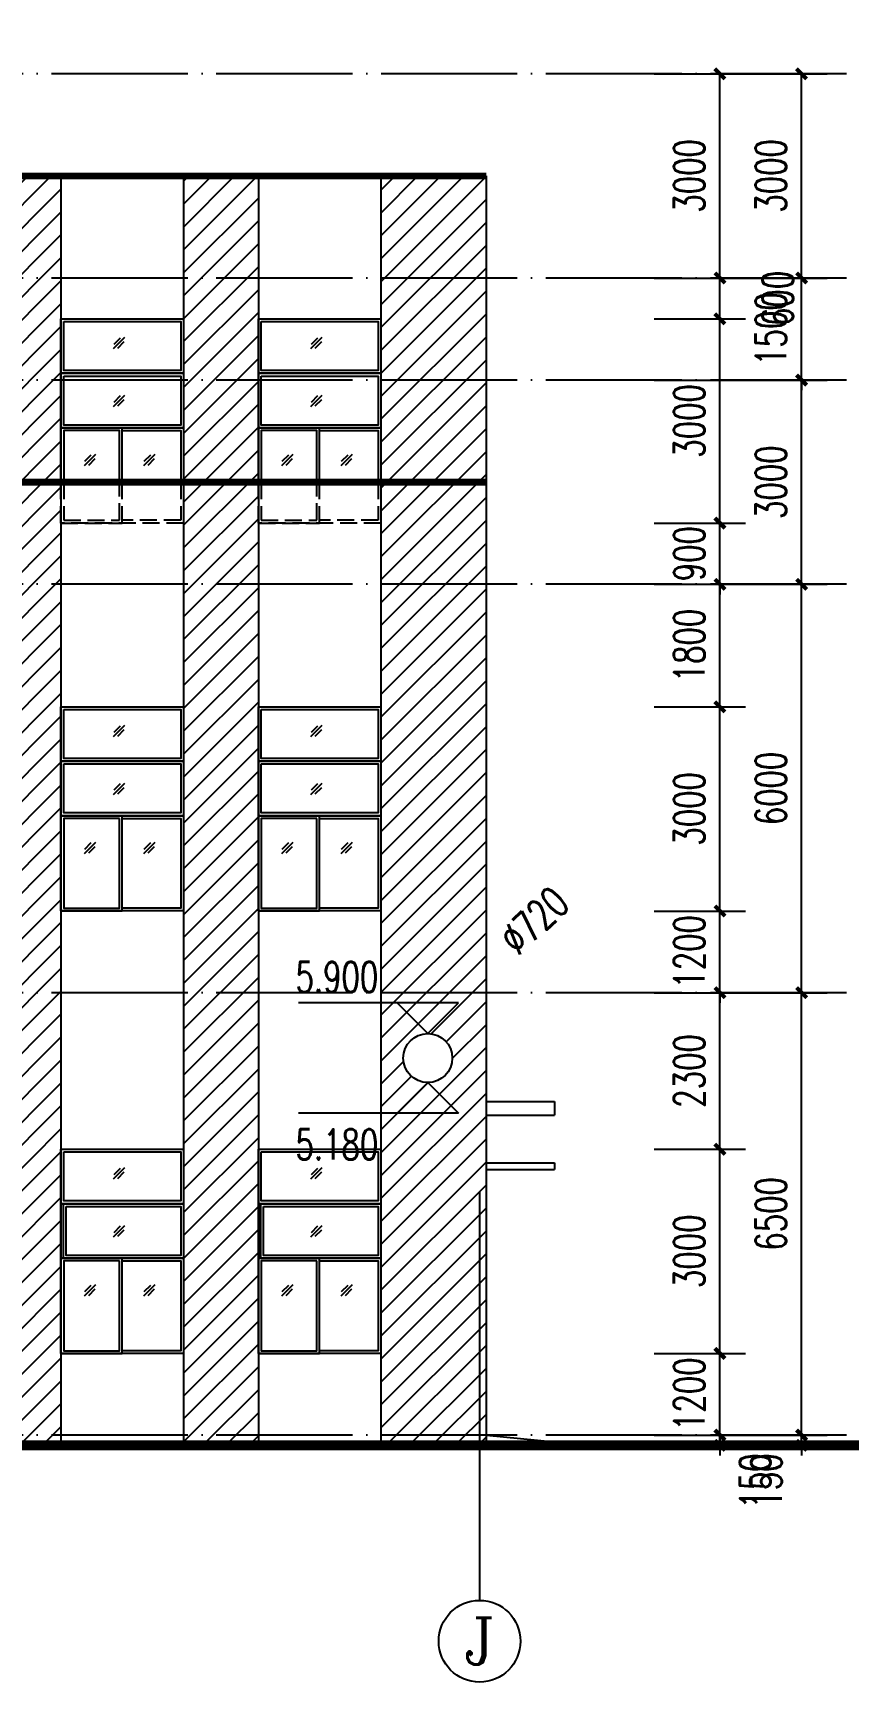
# Model space of a CAD drawing. Extents: x -4747 to 1060961, y -766984 to 396631.
# Drawn here: x 515136 to 527111, y -293900 to -269672 of the extents above; entities that cross this region are included whole.
import ezdxf
from ezdxf.enums import TextEntityAlignment as Align

# ---------------------------------------------------------------- set-up
doc = ezdxf.new("R2010")
doc.units = 0
doc.header["$LTSCALE"] = 1000
doc.header["$MEASUREMENT"] = 0
doc.linetypes.add('DASH', pattern=[0.35, 0.25, -0.1])
doc.linetypes.add('DOTE', pattern=[2.42, 2, -0.2, 0.02, -0.2])
doc.layers.get('0').update_dxf_attribs({"linetype": 'CONTINUOUS'})
doc.layers.get('DEFPOINTS').update_dxf_attribs({"linetype": 'CONTINUOUS'})
for name, color, linetype in [('AXIS', 3, 'CONTINUOUS'), ('AXIS_TEXT', 7, 'CONTINUOUS'), ('DIM_ELEV', 3, 'CONTINUOUS'), ('DIM_SYMB', 3, 'CONTINUOUS'), ('DOTE', 1, 'DOTE'), ('PUB_DIM', 3, 'CONTINUOUS'), ('PUB_TEXT', 7, 'CONTINUOUS'), ('剖面填充', 147, 'CONTINUOUS'), ('屋面', 4, 'CONTINUOUS'), ('投影', 8, 'CONTINUOUS'), ('栏杆', 56, 'CONTINUOUS'), ('窗户', 140, 'CONTINUOUS'), ('立面图', 41, 'CONTINUOUS'), ('立面轮廓线', 3, 'CONTINUOUS')]:
    doc.layers.add(name, color=color, linetype=linetype)
doc.styles.add('_TCH_AXIS', font='COMPLEX', dxfattribs={"bigfont": 'GBCBIG'})
doc.styles.add('_TCH_DIM', font='SIMPLEX', dxfattribs={"bigfont": 'GBCBIG'})
doc.styles.add('DIM_FONT', font='SIMPLEX', dxfattribs={"width": 0.7, "bigfont": 'GBCBIG'})
doc.dimstyles.new('DIMN150', dxfattribs={"dimscale": 1.5, "dimtxt": 300, "dimasz": 100, "dimexe": 250, "dimexo": 300, "dimgap": 150, "dimtad": 1, "dimdec": 0, "dimzin": 0, "dimtxsty": 'DIM_FONT', "dimblk": 'ARCHTICK', "dimcen": 0.09, "dimclrt": 7, "dimazin": 3, "dimtfac": 1, "dimtdec": 0, "dimtix": 1, "dimtmove": 0, "dimatfit": 3, "dimtolj": 1, "dimtzin": 0})

# ---------------------------------------------------------------- blocks, each defined once
blk = doc.blocks.new('_ARCHTICK')
at = {"color": 0, "linetype": 'BYBLOCK', "const_width": 0.4}
blk.add_lwpolyline([(-0.5, -0.5), (0.5, 0.5)], dxfattribs=at)
blk = doc.blocks.new('*D620')
at = {"layer": 'DEFPOINTS', "color": 0}
for p in [(523813, -290272), (523813, -290422), (525229, -290272)]:
    blk.add_point(p, dxfattribs=at)
at = {"layer": 'PUB_DIM', "color": 0}
for p, q in [((525229, -290272), (525229, -290122)), ((524263, -290272), (525604, -290272)), ((524263, -290422), (525604, -290422)), ((525229, -290422), (525229, -290272)), ((525229, -290422), (525229, -290572))]:
    blk.add_line(p, q, dxfattribs=at)
at = {"layer": 'PUB_DIM', "color": 0, "xscale": 150, "yscale": 150, "zscale": 150}
for p, rotation in [((525229, -290272), 270), ((525229, -290422), 90)]:
    blk.add_blockref('_ARCHTICK', p, dxfattribs=dict(at, rotation=rotation))
at = {"layer": 'PUB_DIM', "color": 7, "insert": (525747, -290947), "char_height": 450, "attachment_point": 5, "rotation": 90, "style": 'DIM_FONT'}
blk.add_mtext('\\A1;150', dxfattribs=at)
blk = doc.blocks.new('*D621')
at = {"layer": 'DEFPOINTS', "color": 0}
for p in [(523813, -289072), (525229, -289072), (523813, -290272)]:
    blk.add_point(p, dxfattribs=at)
at = {"layer": 'PUB_DIM', "color": 0}
for p, q in [((525229, -289072), (525229, -288922)), ((524263, -289072), (525604, -289072)), ((525229, -290272), (525229, -289072)), ((524263, -290272), (525604, -290272)), ((525229, -290272), (525229, -290422))]:
    blk.add_line(p, q, dxfattribs=at)
at = {"layer": 'PUB_DIM', "color": 0, "xscale": 150, "yscale": 150, "zscale": 150}
for p, rotation in [((525229, -289072), 270), ((525229, -290272), 90)]:
    blk.add_blockref('_ARCHTICK', p, dxfattribs=dict(at, rotation=rotation))
at = {"layer": 'PUB_DIM', "color": 7, "insert": (524779, -289672), "char_height": 450, "attachment_point": 5, "rotation": 90, "style": 'DIM_FONT'}
blk.add_mtext('\\A1;1200', dxfattribs=at)
blk = doc.blocks.new('*D622')
at = {"layer": 'DEFPOINTS', "color": 0}
for p in [(523813, -286072), (525229, -286072), (523813, -289072)]:
    blk.add_point(p, dxfattribs=at)
at = {"layer": 'PUB_DIM', "color": 0}
for p, q in [((524263, -286072), (525604, -286072)), ((525229, -289072), (525229, -286072)), ((524263, -289072), (525604, -289072))]:
    blk.add_line(p, q, dxfattribs=at)
at = {"layer": 'PUB_DIM', "color": 0, "xscale": 150, "yscale": 150, "zscale": 150}
for p, rotation in [((525229, -286072), 90), ((525229, -289072), 270)]:
    blk.add_blockref('_ARCHTICK', p, dxfattribs=dict(at, rotation=rotation))
at = {"layer": 'PUB_DIM', "color": 7, "insert": (524779, -287572), "char_height": 450, "attachment_point": 5, "rotation": 90, "style": 'DIM_FONT'}
blk.add_mtext('\\A1;3000', dxfattribs=at)
blk = doc.blocks.new('*D623')
at = {"layer": 'DEFPOINTS', "color": 0}
for p in [(523813, -283772), (525229, -283772), (523813, -286072)]:
    blk.add_point(p, dxfattribs=at)
at = {"layer": 'PUB_DIM', "color": 0}
for p, q in [((524263, -283772), (525604, -283772)), ((525229, -286072), (525229, -283772)), ((524263, -286072), (525604, -286072))]:
    blk.add_line(p, q, dxfattribs=at)
at = {"layer": 'PUB_DIM', "color": 0, "xscale": 150, "yscale": 150, "zscale": 150}
for p, rotation in [((525229, -283772), 90), ((525229, -286072), 270)]:
    blk.add_blockref('_ARCHTICK', p, dxfattribs=dict(at, rotation=rotation))
at = {"layer": 'PUB_DIM', "color": 7, "insert": (524779, -284922), "char_height": 450, "attachment_point": 5, "rotation": 90, "style": 'DIM_FONT'}
blk.add_mtext('\\A1;2300', dxfattribs=at)
blk = doc.blocks.new('*D624')
at = {"layer": 'DEFPOINTS', "color": 0}
for p in [(523813, -282572), (525229, -282572), (523813, -283772)]:
    blk.add_point(p, dxfattribs=at)
at = {"layer": 'PUB_DIM', "color": 0}
for p, q in [((525229, -282572), (525229, -282422)), ((524263, -282572), (525604, -282572)), ((525229, -283772), (525229, -282572)), ((524263, -283772), (525604, -283772)), ((525229, -283772), (525229, -283922))]:
    blk.add_line(p, q, dxfattribs=at)
at = {"layer": 'PUB_DIM', "color": 0, "xscale": 150, "yscale": 150, "zscale": 150}
for p, rotation in [((525229, -282572), 270), ((525229, -283772), 90)]:
    blk.add_blockref('_ARCHTICK', p, dxfattribs=dict(at, rotation=rotation))
at = {"layer": 'PUB_DIM', "color": 7, "insert": (524779, -283172), "char_height": 450, "attachment_point": 5, "rotation": 90, "style": 'DIM_FONT'}
blk.add_mtext('\\A1;1200', dxfattribs=at)
blk = doc.blocks.new('*D625')
at = {"layer": 'DEFPOINTS', "color": 0}
for p in [(523813, -279572), (525229, -279572), (523813, -282572)]:
    blk.add_point(p, dxfattribs=at)
at = {"layer": 'PUB_DIM', "color": 0}
for p, q in [((524263, -279572), (525604, -279572)), ((525229, -282572), (525229, -279572)), ((524263, -282572), (525604, -282572))]:
    blk.add_line(p, q, dxfattribs=at)
at = {"layer": 'PUB_DIM', "color": 0, "xscale": 150, "yscale": 150, "zscale": 150}
for p, rotation in [((525229, -279572), 90), ((525229, -282572), 270)]:
    blk.add_blockref('_ARCHTICK', p, dxfattribs=dict(at, rotation=rotation))
at = {"layer": 'PUB_DIM', "color": 7, "insert": (524779, -281072), "char_height": 450, "attachment_point": 5, "rotation": 90, "style": 'DIM_FONT'}
blk.add_mtext('\\A1;3000', dxfattribs=at)
blk = doc.blocks.new('*D626')
at = {"layer": 'DEFPOINTS', "color": 0}
for p in [(523813, -277772), (525229, -277772), (523813, -279572)]:
    blk.add_point(p, dxfattribs=at)
at = {"layer": 'PUB_DIM', "color": 0}
for p, q in [((524263, -277772), (525604, -277772)), ((525229, -279572), (525229, -277772)), ((524263, -279572), (525604, -279572))]:
    blk.add_line(p, q, dxfattribs=at)
at = {"layer": 'PUB_DIM', "color": 0, "xscale": 150, "yscale": 150, "zscale": 150}
for p, rotation in [((525229, -277772), 90), ((525229, -279572), 270)]:
    blk.add_blockref('_ARCHTICK', p, dxfattribs=dict(at, rotation=rotation))
at = {"layer": 'PUB_DIM', "color": 7, "insert": (524779, -278672), "char_height": 450, "attachment_point": 5, "rotation": 90, "style": 'DIM_FONT'}
blk.add_mtext('\\A1;1800', dxfattribs=at)
blk = doc.blocks.new('*D627')
at = {"layer": 'DEFPOINTS', "color": 0}
for p in [(523813, -276872), (525229, -276872), (523813, -277772)]:
    blk.add_point(p, dxfattribs=at)
at = {"layer": 'PUB_DIM', "color": 0}
for p, q in [((524263, -276872), (525604, -276872)), ((525229, -276872), (525229, -276722)), ((525229, -277772), (525229, -276872)), ((524263, -277772), (525604, -277772)), ((525229, -277772), (525229, -277922))]:
    blk.add_line(p, q, dxfattribs=at)
at = {"layer": 'PUB_DIM', "color": 0, "xscale": 150, "yscale": 150, "zscale": 150}
for p, rotation in [((525229, -276872), 270), ((525229, -277772), 90)]:
    blk.add_blockref('_ARCHTICK', p, dxfattribs=dict(at, rotation=rotation))
at = {"layer": 'PUB_DIM', "color": 7, "insert": (524779, -277322), "char_height": 450, "attachment_point": 5, "rotation": 90, "style": 'DIM_FONT'}
blk.add_mtext('\\A1;900', dxfattribs=at)
blk = doc.blocks.new('*D628')
at = {"layer": 'DEFPOINTS', "color": 0}
for p in [(523813, -273872), (525229, -273872), (523813, -276872)]:
    blk.add_point(p, dxfattribs=at)
at = {"layer": 'PUB_DIM', "color": 0}
for p, q in [((524263, -273872), (525604, -273872)), ((525229, -276872), (525229, -273872)), ((524263, -276872), (525604, -276872))]:
    blk.add_line(p, q, dxfattribs=at)
at = {"layer": 'PUB_DIM', "color": 0, "xscale": 150, "yscale": 150, "zscale": 150}
for p, rotation in [((525229, -273872), 90), ((525229, -276872), 270)]:
    blk.add_blockref('_ARCHTICK', p, dxfattribs=dict(at, rotation=rotation))
at = {"layer": 'PUB_DIM', "color": 7, "insert": (524779, -275372), "char_height": 450, "attachment_point": 5, "rotation": 90, "style": 'DIM_FONT'}
blk.add_mtext('\\A1;3000', dxfattribs=at)
blk = doc.blocks.new('*D629')
at = {"layer": 'DEFPOINTS', "color": 0}
for p in [(523813, -273272), (525229, -273272), (523813, -273872)]:
    blk.add_point(p, dxfattribs=at)
at = {"layer": 'PUB_DIM', "color": 0}
for p, q in [((524263, -273272), (525604, -273272)), ((525229, -273872), (525229, -273272)), ((524263, -273872), (525604, -273872))]:
    blk.add_line(p, q, dxfattribs=at)
at = {"layer": 'PUB_DIM', "color": 0, "xscale": 150, "yscale": 150, "zscale": 150}
for p, rotation in [((525229, -273272), 90), ((525229, -273872), 270)]:
    blk.add_blockref('_ARCHTICK', p, dxfattribs=dict(at, rotation=rotation))
at = {"layer": 'PUB_DIM', "color": 7, "insert": (526080, -273572), "char_height": 450, "attachment_point": 5, "rotation": 90, "style": 'DIM_FONT'}
blk.add_mtext('\\A1;600', dxfattribs=at)
blk = doc.blocks.new('*D630')
at = {"layer": 'DEFPOINTS', "color": 0}
for p in [(523813, -270272), (525229, -270272), (523813, -273272)]:
    blk.add_point(p, dxfattribs=at)
at = {"layer": 'PUB_DIM', "color": 0}
for p, q in [((524263, -270272), (525604, -270272)), ((525229, -273272), (525229, -270272)), ((524263, -273272), (525604, -273272))]:
    blk.add_line(p, q, dxfattribs=at)
at = {"layer": 'PUB_DIM', "color": 0, "xscale": 150, "yscale": 150, "zscale": 150}
for p, rotation in [((525229, -270272), 90), ((525229, -273272), 270)]:
    blk.add_blockref('_ARCHTICK', p, dxfattribs=dict(at, rotation=rotation))
at = {"layer": 'PUB_DIM', "color": 7, "insert": (524779, -271772), "char_height": 450, "attachment_point": 5, "rotation": 90, "style": 'DIM_FONT'}
blk.add_mtext('\\A1;3000', dxfattribs=at)
blk = doc.blocks.new('*D631')
at = {"layer": 'DEFPOINTS', "color": 0}
for p in [(523813, -290272), (523813, -290422), (526429, -290272)]:
    blk.add_point(p, dxfattribs=at)
at = {"layer": 'PUB_DIM', "color": 0}
for p, q in [((526429, -290272), (526429, -290122)), ((524263, -290272), (526804, -290272)), ((524263, -290422), (526804, -290422)), ((526429, -290422), (526429, -290272)), ((526429, -290422), (526429, -290572))]:
    blk.add_line(p, q, dxfattribs=at)
at = {"layer": 'PUB_DIM', "color": 0, "xscale": 150, "yscale": 150, "zscale": 150}
for p, rotation in [((526429, -290272), 270), ((526429, -290422), 90)]:
    blk.add_blockref('_ARCHTICK', p, dxfattribs=dict(at, rotation=rotation))
at = {"layer": 'PUB_DIM', "color": 7, "insert": (525912, -290947), "char_height": 450, "attachment_point": 5, "rotation": 90, "style": 'DIM_FONT'}
blk.add_mtext('\\A1;150', dxfattribs=at)
blk = doc.blocks.new('*D632')
at = {"layer": 'DEFPOINTS', "color": 0}
for p in [(523813, -283772), (526429, -283772), (523813, -290272)]:
    blk.add_point(p, dxfattribs=at)
at = {"layer": 'PUB_DIM', "color": 0}
for p, q in [((524263, -283772), (526804, -283772)), ((526429, -290272), (526429, -283772)), ((524263, -290272), (526804, -290272))]:
    blk.add_line(p, q, dxfattribs=at)
at = {"layer": 'PUB_DIM', "color": 0, "xscale": 150, "yscale": 150, "zscale": 150}
for p, rotation in [((526429, -283772), 90), ((526429, -290272), 270)]:
    blk.add_blockref('_ARCHTICK', p, dxfattribs=dict(at, rotation=rotation))
at = {"layer": 'PUB_DIM', "color": 7, "insert": (525979, -287022), "char_height": 450, "attachment_point": 5, "rotation": 90, "style": 'DIM_FONT'}
blk.add_mtext('\\A1;6500', dxfattribs=at)
blk = doc.blocks.new('*D633')
at = {"layer": 'DEFPOINTS', "color": 0}
for p in [(523813, -277772), (526429, -277772), (523813, -283772)]:
    blk.add_point(p, dxfattribs=at)
at = {"layer": 'PUB_DIM', "color": 0}
for p, q in [((524263, -277772), (526804, -277772)), ((526429, -283772), (526429, -277772)), ((524263, -283772), (526804, -283772))]:
    blk.add_line(p, q, dxfattribs=at)
at = {"layer": 'PUB_DIM', "color": 0, "xscale": 150, "yscale": 150, "zscale": 150}
for p, rotation in [((526429, -277772), 90), ((526429, -283772), 270)]:
    blk.add_blockref('_ARCHTICK', p, dxfattribs=dict(at, rotation=rotation))
at = {"layer": 'PUB_DIM', "color": 7, "insert": (525979, -280772), "char_height": 450, "attachment_point": 5, "rotation": 90, "style": 'DIM_FONT'}
blk.add_mtext('\\A1;6000', dxfattribs=at)
blk = doc.blocks.new('*D634')
at = {"layer": 'DEFPOINTS', "color": 0}
for p in [(523813, -274772), (526429, -274772), (523813, -277772)]:
    blk.add_point(p, dxfattribs=at)
at = {"layer": 'PUB_DIM', "color": 0}
for p, q in [((524263, -274772), (526804, -274772)), ((526429, -277772), (526429, -274772)), ((524263, -277772), (526804, -277772))]:
    blk.add_line(p, q, dxfattribs=at)
at = {"layer": 'PUB_DIM', "color": 0, "xscale": 150, "yscale": 150, "zscale": 150}
for p, rotation in [((526429, -274772), 90), ((526429, -277772), 270)]:
    blk.add_blockref('_ARCHTICK', p, dxfattribs=dict(at, rotation=rotation))
at = {"layer": 'PUB_DIM', "color": 7, "insert": (525979, -276272), "char_height": 450, "attachment_point": 5, "rotation": 90, "style": 'DIM_FONT'}
blk.add_mtext('\\A1;3000', dxfattribs=at)
blk = doc.blocks.new('*D635')
at = {"layer": 'DEFPOINTS', "color": 0}
for p in [(523813, -273272), (526429, -273272), (523813, -274772)]:
    blk.add_point(p, dxfattribs=at)
at = {"layer": 'PUB_DIM', "color": 0}
for p, q in [((524263, -273272), (526804, -273272)), ((526429, -273272), (526429, -273122)), ((526429, -274772), (526429, -273272)), ((524263, -274772), (526804, -274772)), ((526429, -274772), (526429, -274922))]:
    blk.add_line(p, q, dxfattribs=at)
at = {"layer": 'PUB_DIM', "color": 0, "xscale": 150, "yscale": 150, "zscale": 150}
for p, rotation in [((526429, -273272), 270), ((526429, -274772), 90)]:
    blk.add_blockref('_ARCHTICK', p, dxfattribs=dict(at, rotation=rotation))
at = {"layer": 'PUB_DIM', "color": 7, "insert": (525979, -274022), "char_height": 450, "attachment_point": 5, "rotation": 90, "style": 'DIM_FONT'}
blk.add_mtext('\\A1;1500', dxfattribs=at)
blk = doc.blocks.new('*D636')
at = {"layer": 'DEFPOINTS', "color": 0}
for p in [(523813, -270272), (526429, -270272), (523813, -273272)]:
    blk.add_point(p, dxfattribs=at)
at = {"layer": 'PUB_DIM', "color": 0}
for p, q in [((524263, -270272), (526804, -270272)), ((526429, -273272), (526429, -270272)), ((524263, -273272), (526804, -273272))]:
    blk.add_line(p, q, dxfattribs=at)
at = {"layer": 'PUB_DIM', "color": 0, "xscale": 150, "yscale": 150, "zscale": 150}
for p, rotation in [((526429, -270272), 90), ((526429, -273272), 270)]:
    blk.add_blockref('_ARCHTICK', p, dxfattribs=dict(at, rotation=rotation))
at = {"layer": 'PUB_DIM', "color": 7, "insert": (525979, -271772), "char_height": 450, "attachment_point": 5, "rotation": 90, "style": 'DIM_FONT'}
blk.add_mtext('\\A1;3000', dxfattribs=at)

msp = doc.modelspace()

# ---------------------------------------------------------------- hatches: boundary and pattern name
at = {"layer": '剖面填充'}
h = msp.add_hatch(dxfattribs=at)
h.set_pattern_fill('ANSI31', color=256, scale=150, style=0)
h.set_pattern_definition([(45, (-215693.68, 0), (-168.3798, 168.3798), [])])
h.paths.add_polyline_path([(512047.2, -276271.9), (511051.7, -276271.9), (511051.7, -276871.9), (511051.7, -286671.9), (512047.2, -286671.9)])
h.paths.add_polyline_path([(509251.7, -276271.9), (506247.2, -276271.9), (506247.2, -276871.9), (506247.2, -290421.9), (507597.2, -290421.9), (507597.2, -286671.9), (509251.7, -286671.9), (509251.7, -282571.9), (509251.7, -281171.9), (509251.7, -280371.9), (509251.7, -279571.9)])
h.paths.add_polyline_path([(507447.2, -284731.9, -1), (506727.2, -284731.9, -1)], flags=16)
h.paths.add_polyline_path([(515547.2, -276271.9), (513847.2, -276271.9), (513847.2, -276871.9), (513847.2, -286671.9), (514797.2, -286671.9), (514797.2, -290421.9), (515547.2, -290421.9)])
h.paths.add_polyline_path([(518447.2, -276271.9), (517347.2, -276271.9), (517347.2, -276871.9), (517347.2, -290421.9), (518447.2, -290421.9)])
h.paths.add_polyline_path([(521797.2, -276271.9), (520247.2, -276271.9), (520247.2, -276871.9), (520247.2, -290421.9), (521797.2, -290421.9)])
h.paths.add_polyline_path([(521297.2, -284731.9, -1), (520577.2, -284731.9, -1)], flags=16)
h.paths.add_polyline_path([(521797.2, -271771.9), (520247.2, -271771.9), (520247.2, -276271.9), (521797.2, -276271.9)])
h.paths.add_polyline_path([(518447.2, -273871.9), (518447.2, -271771.9), (517347.2, -271771.9), (517347.2, -276271.9), (518447.2, -276271.9), (518447.2, -275471.9), (518447.2, -274671.9)])
h.paths.add_polyline_path([(515547.2, -273871.9), (515547.2, -271771.9), (513847.2, -271771.9), (513847.2, -276271.9), (515547.2, -276271.9), (515547.2, -275471.9), (515547.2, -274671.9)])
h.paths.add_polyline_path([(512047.2, -273871.9), (512047.2, -271771.9), (511051.7, -271771.9), (511051.7, -276271.9), (512047.2, -276271.9), (512047.2, -275471.9), (512047.2, -274671.9)])
h.paths.add_polyline_path([(509251.7, -273871.9), (509251.7, -271771.9), (506247.2, -271771.9), (506247.2, -276271.9), (509251.7, -276271.9), (509251.7, -275471.9)])
h.paths.add_polyline_path([(504447.2, -273871.9), (504447.2, -271771.9), (503347.2, -271771.9), (503347.2, -274771.9), (503647.2, -274771.9), (503647.2, -274871.9), (503347.2, -274871.9), (503347.2, -276271.9), (504447.2, -276271.9), (504447.2, -275471.9), (504447.2, -274671.9)])
h.paths.add_polyline_path([(501547.2, -271771.9), (500097.2, -271771.9), (500097.2, -272971.9), (499847.2, -272971.9), (499847.2, -276271.9), (501547.2, -276271.9), (501547.2, -275371.9), (501547.2, -274871.9), (501247.2, -274871.9), (501247.2, -274771.9), (501547.2, -274771.9)])
h.paths.add_polyline_path([(498047.2, -271771.9), (496347.2, -271771.9), (496347.2, -276271.9), (498047.2, -276271.9), (498047.2, -275471.9), (498047.2, -274671.9), (498047.2, -273871.9)])
h.paths.add_polyline_path([(500097.2, -271771.9), (500057.2, -271771.9), (500057.2, -272931.9), (499847.2, -272931.9), (499847.2, -272971.9), (500097.2, -272971.9)], flags=17)
h.paths.add_polyline_path([(494547.2, -271771.9), (492847.2, -271771.9), (492847.2, -276271.9), (494547.2, -276271.9), (494547.2, -275471.9), (494547.2, -274671.9), (494547.2, -273871.9)])
h.paths.add_polyline_path([(491047.2, -271771.9), (489347.2, -271771.9), (489347.2, -276271.9), (491047.2, -276271.9), (491047.2, -275471.9), (491047.2, -274671.9), (491047.2, -273871.9)])
h.paths.add_polyline_path([(487547.2, -271771.9), (482897.2, -271771.9), (482897.2, -274171.9), (486697.2, -274171.9), (486697.2, -276271.9), (487547.2, -276271.9), (487547.2, -275471.9), (487547.2, -273871.9)])
h.paths.add_polyline_path([(486697.2, -274171.9), (482897.2, -274171.9), (482897.2, -274771.9), (483897.2, -274771.9), (485497.2, -274771.9), (485497.2, -274871.9), (483897.2, -274871.9), (482897.2, -274871.9), (482897.2, -276271.9), (483697.2, -276271.9), (483697.2, -275371.9), (484597.2, -275371.9), (485497.2, -275371.9), (485497.2, -276271.9), (486697.2, -276271.9)], flags=17)
h.paths.add_polyline_path([(482897.2, -271771.9), (482897.2, -269671.9), (479597.2, -269671.9), (479597.2, -276271.9), (482897.2, -276271.9), (482897.2, -274871.9), (482897.2, -274171.9)])

# ---------------------------------------------------------------- linework, layer by layer
at = {"layer": 'AXIS'}
msp.add_line((521697.2, -286699.9), (521697.2, -292699.9), dxfattribs=at)
msp.add_circle((521697.2, -293299.9), 600, dxfattribs=at)
at = {"layer": 'DIM_ELEV'}
for p, q in [((521387.2, -283921.9), (519039.7, -283921.9)), ((520937.2, -284371.9), (520487.2, -283921.9)), ((520937.2, -284371.9), (521387.2, -283921.9)), ((520937.2, -285091.9), (520487.2, -285541.9)), ((520937.2, -285091.9), (521387.2, -285541.9)), ((521387.2, -285541.9), (519039.7, -285541.9))]:
    msp.add_line(p, q, dxfattribs=at)
at = {"layer": 'DIM_SYMB'}
for points in [[(515821.8, -276175.4, 0, 0, 0), (516008.8, -276175.4, 40, 0, 0), (516158.8, -276175.4, 0, 0, 0)], [(517011.8, -276175.4, 0, 0, 0), (516824.8, -276175.4, 40, 0, 0), (516674.8, -276175.4, 0, 0, 0)], [(518721.8, -276175.4, 0, 0, 0), (518908.8, -276175.4, 40, 0, 0), (519058.8, -276175.4, 0, 0, 0)], [(519911.8, -276175.4, 0, 0, 0), (519724.8, -276175.4, 40, 0, 0), (519574.8, -276175.4, 0, 0, 0)], [(515821.8, -281875.4, 0, 0, 0), (516008.8, -281875.4, 40, 0, 0), (516158.8, -281875.4, 0, 0, 0)], [(517011.8, -281875.4, 0, 0, 0), (516824.8, -281875.4, 40, 0, 0), (516674.8, -281875.4, 0, 0, 0)], [(518721.8, -281875.4, 0, 0, 0), (518908.8, -281875.4, 40, 0, 0), (519058.8, -281875.4, 0, 0, 0)], [(519911.8, -281875.4, 0, 0, 0), (519724.8, -281875.4, 40, 0, 0), (519574.8, -281875.4, 0, 0, 0)], [(515821.8, -288375.4, 0, 0, 0), (516008.8, -288375.4, 40, 0, 0), (516158.8, -288375.4, 0, 0, 0)], [(517011.8, -288375.4, 0, 0, 0), (516824.8, -288375.4, 40, 0, 0), (516674.8, -288375.4, 0, 0, 0)], [(518721.8, -288375.4, 0, 0, 0), (518908.8, -288375.4, 40, 0, 0), (519058.8, -288375.4, 0, 0, 0)], [(519911.8, -288375.4, 0, 0, 0), (519724.8, -288375.4, 40, 0, 0), (519574.8, -288375.4, 0, 0, 0)]]:
    msp.add_lwpolyline(points, format="xyseb", dxfattribs=at)
at = {"layer": 'DOTE'}
for points in [[(529509.8, -270271.9), (470526.3, -270271.9)], [(529509.8, -273271.9), (470526.3, -273271.9)], [(529509.8, -273271.9), (470526.3, -273271.9)], [(529509.8, -274771.9), (470526.3, -274771.9)], [(529509.8, -277771.9), (470526.3, -277771.9)], [(529509.8, -283771.9), (470526.3, -283771.9)], [(529509.8, -290271.9), (470526.3, -290271.9)]]:
    msp.add_lwpolyline(points, dxfattribs=at)
at = {"layer": 'PUB_DIM'}
msp.add_lwpolyline([(520673.7, -284977.2, 0, 99, 0), (520893.3, -284772.8, 0, 0, 0), (520981.1, -284691, 99, 0, 0), (521200.6, -284486.5, 0, 0, 0), (523298.3, -282533, 0, 0, 0)], format="xyseb", dxfattribs=at)
at = {"layer": '屋面', "const_width": 150}
msp.add_lwpolyline([(529509.8, -290421.9), (470526.3, -290421.9)], dxfattribs=at)
at = {"layer": '投影', "linetype": 'DASH'}
for points in [[(517347.2, -276271.9), (517347.2, -276871.9), (515547.2, -276871.9), (515547.2, -276271.9)], [(515547.2, -276271.9), (515547.2, -276871.9), (516447.2, -276871.9), (516447.2, -276271.9)], [(515587.2, -276271.9), (515587.2, -276831.9), (516407.2, -276831.9), (516407.2, -276271.9)], [(517347.2, -276271.9), (517347.2, -276871.9), (516447.2, -276871.9), (516447.2, -276271.9)], [(517307.2, -276271.9), (517307.2, -276831.9), (516447.2, -276831.9)], [(520247.2, -276271.9), (520247.2, -276871.9), (518447.2, -276871.9), (518447.2, -276271.9)], [(518447.2, -276271.9), (518447.2, -276871.9), (519347.2, -276871.9), (519347.2, -276271.9)], [(518487.2, -276271.9), (518487.2, -276831.9), (519307.2, -276831.9), (519307.2, -276271.9)], [(520247.2, -276271.9), (520247.2, -276871.9), (519347.2, -276871.9), (519347.2, -276271.9)], [(520207.2, -276271.9), (520207.2, -276831.9), (519347.2, -276831.9)]]:
    msp.add_lwpolyline(points, dxfattribs=at)
at = {"layer": '栏杆'}
msp.add_circle((520937.2, -284731.9), 360, dxfattribs=at)
at = {"layer": '窗户'}
for points in [[(515547.2, -276271.9), (515547.2, -273871.9), (517347.2, -273871.9), (517347.2, -276271.9)], [(518447.2, -276271.9), (518447.2, -273871.9), (520247.2, -273871.9), (520247.2, -276271.9)], [(516480.8, -274147.1), (516314.1, -274313.9)], [(516416.7, -274154.7), (516321.6, -274249.8)], [(516473.3, -274211.3), (516378.2, -274306.3)], [(519380.8, -274147.1), (519214.1, -274313.9)], [(519316.7, -274154.7), (519221.6, -274249.8)], [(519373.3, -274211.3), (519278.2, -274306.3)], [(515547.2, -274671.9), (517347.2, -274671.9)], [(518447.2, -274671.9), (520247.2, -274671.9)], [(516480.8, -274996.4), (516314.1, -275163.2)], [(516416.7, -275004), (516321.6, -275099)], [(516473.3, -275060.6), (516378.2, -275155.6)], [(519380.8, -274996.4), (519214.1, -275163.2)], [(519316.7, -275004), (519221.6, -275099)], [(519373.3, -275060.6), (519278.2, -275155.6)], [(515547.2, -275471.9), (517347.2, -275471.9)], [(516447.2, -276271.9), (516447.2, -275471.9), (515547.2, -275471.9), (515547.2, -276271.9)], [(516447.2, -276271.9), (516447.2, -275471.9), (517347.2, -275471.9), (517347.2, -276271.9)], [(518447.2, -275471.9), (520247.2, -275471.9)], [(519347.2, -276271.9), (519347.2, -275471.9), (518447.2, -275471.9), (518447.2, -276271.9)], [(519347.2, -276271.9), (519347.2, -275471.9), (520247.2, -275471.9), (520247.2, -276271.9)], [(516407.2, -276271.9), (516407.2, -275511.9), (515587.2, -275511.9), (515587.2, -276271.9)], [(516447.2, -275511.9), (517307.2, -275511.9), (517307.2, -276271.9)], [(519307.2, -276271.9), (519307.2, -275511.9), (518487.2, -275511.9), (518487.2, -276271.9)], [(519347.2, -275511.9), (520207.2, -275511.9), (520207.2, -276271.9)], [(516052.6, -275865.2), (515885.9, -276031.9)], [(515988.5, -275872.8), (515893.5, -275967.8)], [(516045.1, -275929.3), (515950, -276024.4)], [(516925.3, -275865.2), (516758.6, -276031.9)], [(516861.2, -275872.8), (516766.1, -275967.8)], [(516917.8, -275929.3), (516822.7, -276024.4)], [(518952.6, -275865.2), (518785.9, -276031.9)], [(518888.5, -275872.8), (518793.5, -275967.8)], [(518945.1, -275929.3), (518850, -276024.4)], [(519825.3, -275865.2), (519658.6, -276031.9)], [(519761.2, -275872.8), (519666.1, -275967.8)], [(519817.8, -275929.3), (519722.7, -276024.4)], [(516480.8, -279847.1), (516314.1, -280013.9)], [(516416.7, -279854.7), (516321.6, -279949.8)], [(516473.3, -279911.3), (516378.2, -280006.3)], [(519380.8, -279847.1), (519214.1, -280013.9)], [(519316.7, -279854.7), (519221.6, -279949.8)], [(519373.3, -279911.3), (519278.2, -280006.3)], [(515547.2, -280371.9), (517347.2, -280371.9)], [(518447.2, -280371.9), (520247.2, -280371.9)], [(516480.8, -280696.4), (516314.1, -280863.2)], [(516416.7, -280704), (516321.6, -280799)], [(516473.3, -280760.6), (516378.2, -280855.6)], [(519380.8, -280696.4), (519214.1, -280863.2)], [(519316.7, -280704), (519221.6, -280799)], [(519373.3, -280760.6), (519278.2, -280855.6)], [(515547.2, -281171.9), (517347.2, -281171.9)], [(516447.2, -281211.9), (517307.2, -281211.9), (517307.2, -282531.9), (516447.2, -282531.9)], [(518447.2, -281171.9), (520247.2, -281171.9)], [(519347.2, -281211.9), (520207.2, -281211.9), (520207.2, -282531.9), (519347.2, -282531.9)], [(516052.6, -281565.2), (515885.9, -281731.9)], [(515988.5, -281572.8), (515893.5, -281667.8)], [(516045.1, -281629.3), (515950, -281724.4)], [(516925.3, -281565.2), (516758.6, -281731.9)], [(516861.2, -281572.8), (516766.1, -281667.8)], [(516917.8, -281629.3), (516822.7, -281724.4)], [(518952.6, -281565.2), (518785.9, -281731.9)], [(518888.5, -281572.8), (518793.5, -281667.8)], [(518945.1, -281629.3), (518850, -281724.4)], [(519825.3, -281565.2), (519658.6, -281731.9)], [(519761.2, -281572.8), (519666.1, -281667.8)], [(519817.8, -281629.3), (519722.7, -281724.4)], [(516480.8, -286347.1), (516314.1, -286513.9)], [(516416.7, -286354.7), (516321.6, -286449.8)], [(519380.8, -286347.1), (519214.1, -286513.9)], [(519316.7, -286354.7), (519221.6, -286449.8)], [(516473.3, -286411.3), (516378.2, -286506.3)], [(519373.3, -286411.3), (519278.2, -286506.3)], [(515547.2, -286871.9), (517347.2, -286871.9)], [(518447.2, -286871.9), (520247.2, -286871.9)], [(516480.8, -287196.4), (516314.1, -287363.2)], [(516416.7, -287204), (516321.6, -287299)], [(516473.3, -287260.6), (516378.2, -287355.6)], [(519380.8, -287196.4), (519214.1, -287363.2)], [(519316.7, -287204), (519221.6, -287299)], [(519373.3, -287260.6), (519278.2, -287355.6)], [(515547.2, -287671.9), (517347.2, -287671.9)], [(516447.2, -287711.9), (517307.2, -287711.9), (517307.2, -289031.9), (516447.2, -289031.9)], [(518447.2, -287671.9), (520247.2, -287671.9)], [(519347.2, -287711.9), (520207.2, -287711.9), (520207.2, -289031.9), (519347.2, -289031.9)], [(516052.6, -288065.2), (515885.9, -288231.9)], [(516925.3, -288065.2), (516758.6, -288231.9)], [(518952.6, -288065.2), (518785.9, -288231.9)], [(519825.3, -288065.2), (519658.6, -288231.9)], [(515988.5, -288072.8), (515893.5, -288167.8)], [(516045.1, -288129.3), (515950, -288224.4)], [(516861.2, -288072.8), (516766.1, -288167.8)], [(516917.8, -288129.3), (516822.7, -288224.4)], [(518888.5, -288072.8), (518793.5, -288167.8)], [(518945.1, -288129.3), (518850, -288224.4)], [(519761.2, -288072.8), (519666.1, -288167.8)], [(519817.8, -288129.3), (519722.7, -288224.4)]]:
    msp.add_lwpolyline(points, dxfattribs=at)
for points in [[(515547.2, -273871.9), (517347.2, -273871.9), (517347.2, -274671.9), (515547.2, -274671.9)], [(515587.2, -273911.9), (517307.2, -273911.9), (517307.2, -274631.9), (515587.2, -274631.9)], [(518447.2, -273871.9), (520247.2, -273871.9), (520247.2, -274671.9), (518447.2, -274671.9)], [(518487.2, -273911.9), (520207.2, -273911.9), (520207.2, -274631.9), (518487.2, -274631.9)], [(515547.2, -274671.9), (517347.2, -274671.9), (517347.2, -275471.9), (515547.2, -275471.9)], [(515587.2, -274711.9), (517307.2, -274711.9), (517307.2, -275431.9), (515587.2, -275431.9)], [(518447.2, -274671.9), (520247.2, -274671.9), (520247.2, -275471.9), (518447.2, -275471.9)], [(518487.2, -274711.9), (520207.2, -274711.9), (520207.2, -275431.9), (518487.2, -275431.9)], [(515547.2, -279571.9), (517347.2, -279571.9), (517347.2, -282571.9), (515547.2, -282571.9)], [(515547.2, -279571.9), (517347.2, -279571.9), (517347.2, -280371.9), (515547.2, -280371.9)], [(518447.2, -279571.9), (520247.2, -279571.9), (520247.2, -282571.9), (518447.2, -282571.9)], [(518447.2, -279571.9), (520247.2, -279571.9), (520247.2, -280371.9), (518447.2, -280371.9)], [(515587.2, -279611.9), (517307.2, -279611.9), (517307.2, -280331.9), (515587.2, -280331.9)], [(518487.2, -279611.9), (520207.2, -279611.9), (520207.2, -280331.9), (518487.2, -280331.9)], [(515547.2, -280371.9), (517347.2, -280371.9), (517347.2, -281171.9), (515547.2, -281171.9)], [(515587.2, -280411.9), (517307.2, -280411.9), (517307.2, -281131.9), (515587.2, -281131.9)], [(518447.2, -280371.9), (520247.2, -280371.9), (520247.2, -281171.9), (518447.2, -281171.9)], [(518487.2, -280411.9), (520207.2, -280411.9), (520207.2, -281131.9), (518487.2, -281131.9)], [(516447.2, -281171.9), (515547.2, -281171.9), (515547.2, -282571.9), (516447.2, -282571.9)], [(516407.2, -281211.9), (515587.2, -281211.9), (515587.2, -282531.9), (516407.2, -282531.9)], [(516447.2, -281171.9), (517347.2, -281171.9), (517347.2, -282571.9), (516447.2, -282571.9)], [(519347.2, -281171.9), (518447.2, -281171.9), (518447.2, -282571.9), (519347.2, -282571.9)], [(519307.2, -281211.9), (518487.2, -281211.9), (518487.2, -282531.9), (519307.2, -282531.9)], [(519347.2, -281171.9), (520247.2, -281171.9), (520247.2, -282571.9), (519347.2, -282571.9)], [(515547.2, -286071.9), (517347.2, -286071.9), (517347.2, -289071.9), (515547.2, -289071.9)], [(515547.2, -286071.9), (517347.2, -286071.9), (517347.2, -286871.9), (515547.2, -286871.9)], [(515587.2, -286111.9), (517307.2, -286111.9), (517307.2, -286831.9), (515587.2, -286831.9)], [(518447.2, -286071.9), (520247.2, -286071.9), (520247.2, -289071.9), (518447.2, -289071.9)], [(518447.2, -286071.9), (520247.2, -286071.9), (520247.2, -286871.9), (518447.2, -286871.9)], [(518487.2, -286111.9), (520207.2, -286111.9), (520207.2, -286831.9), (518487.2, -286831.9)], [(515583.5, -286871.9), (517347.2, -286871.9), (517347.2, -287671.9), (515583.5, -287671.9)], [(515623.5, -286911.9), (517307.2, -286911.9), (517307.2, -287631.9), (515623.5, -287631.9)], [(518483.5, -286871.9), (520247.2, -286871.9), (520247.2, -287671.9), (518483.5, -287671.9)], [(518523.5, -286911.9), (520207.2, -286911.9), (520207.2, -287631.9), (518523.5, -287631.9)], [(516447.2, -287671.9), (515547.2, -287671.9), (515547.2, -289071.9), (516447.2, -289071.9)], [(516407.2, -287711.9), (515587.2, -287711.9), (515587.2, -289031.9), (516407.2, -289031.9)], [(516447.2, -287671.9), (517347.2, -287671.9), (517347.2, -289071.9), (516447.2, -289071.9)], [(519347.2, -287671.9), (518447.2, -287671.9), (518447.2, -289071.9), (519347.2, -289071.9)], [(519307.2, -287711.9), (518487.2, -287711.9), (518487.2, -289031.9), (519307.2, -289031.9)], [(519347.2, -287671.9), (520247.2, -287671.9), (520247.2, -289071.9), (519347.2, -289071.9)]]:
    msp.add_lwpolyline(points, close=True, dxfattribs=at)
at = {"layer": '立面图'}
for p, q in [((515547.2, -271771.9), (515547.2, -290421.9)), ((517347.2, -271771.9), (517347.2, -290421.9)), ((518447.2, -271771.9), (518447.2, -290421.9)), ((520247.2, -271771.9), (520247.2, -290421.9))]:
    msp.add_line(p, q, dxfattribs=at)
for points in [[(521797.2, -290421.9), (521797.2, -271771.9)], [(521797.2, -285371.9), (522797.2, -285371.9)], [(522797.2, -285371.9), (522797.2, -285571.9)], [(521797.2, -285571.9), (522797.2, -285571.9)], [(521797.2, -286271.9), (522497.2, -286271.9), (522797.2, -286271.9)], [(521797.2, -286371.9), (522497.2, -286371.9), (522797.2, -286371.9)], [(522797.2, -286271.9), (522797.2, -286371.9)], [(521797.2, -290271.9), (523297.2, -290421.9)]]:
    msp.add_lwpolyline(points, dxfattribs=at)
at = {"layer": '立面轮廓线', "const_width": 100}
for points in [[(482897.2, -271771.9), (521797.2, -271771.9)], [(479597.2, -276271.9), (521797.2, -276271.9)]]:
    msp.add_lwpolyline(points, dxfattribs=at)

# ---------------------------------------------------------------- texts
at = {"layer": 'AXIS_TEXT', "style": '_TCH_AXIS', "width": 1.353234}
msp.add_text('J', height=685.8, dxfattribs=at).set_placement((521454.6, -293642.8), (521939.7, -293642.8), align=Align.FIT)
at = {"layer": 'PUB_DIM', "color": 7, "style": '_TCH_DIM', "width": 0.705882}
msp.add_text('%%c720', height=446.25, rotation=42.96246, dxfattribs=at).set_placement((522258.2, -283242.9))
at = {"layer": 'PUB_TEXT', "style": '_TCH_DIM', "width": 0.705882}
for s, p in [('5.900', (518994.7, -283764.4)), ('5.180', (518994.7, -286224.4))]:
    msp.add_text(s, height=446.25, dxfattribs=at).set_placement(p)

# ---------------------------------------------------------------- dimensions: what is measured, and where the dimension line sits
at = {"layer": 'PUB_DIM'}
for p1, p2, distance, picture, middle in [((523812.8, -273271.9), (523812.8, -270271.9), -1416.4, '*D630', (524779.2, -271771.9)), ((523812.8, -273271.9), (523812.8, -270271.9), -2616.4, '*D636', (525979.2, -271771.9)), ((523812.8, -274771.9), (523812.8, -273271.9), -2616.4, '*D635', (525979.2, -274021.9)), ((523812.8, -276871.9), (523812.8, -273871.9), -1416.4, '*D628', (524779.2, -275371.9)), ((523812.8, -277771.9), (523812.8, -274771.9), -2616.4, '*D634', (525979.2, -276271.9)), ((523812.8, -277771.9), (523812.8, -276871.9), -1416.4, '*D627', (524779.2, -277321.9)), ((523812.8, -279571.9), (523812.8, -277771.9), -1416.4, '*D626', (524779.2, -278671.9)), ((523812.8, -283771.9), (523812.8, -277771.9), -2616.4, '*D633', (525979.2, -280771.9)), ((523812.8, -282571.9), (523812.8, -279571.9), -1416.4, '*D625', (524779.2, -281071.9)), ((523812.8, -283771.9), (523812.8, -282571.9), -1416.4, '*D624', (524779.2, -283171.9)), ((523812.8, -286071.9), (523812.8, -283771.9), -1416.4, '*D623', (524779.2, -284921.9)), ((523812.8, -290271.9), (523812.8, -283771.9), -2616.4, '*D632', (525979.2, -287021.9)), ((523812.8, -289071.9), (523812.8, -286071.9), -1416.4, '*D622', (524779.2, -287571.9)), ((523812.8, -290271.9), (523812.8, -289071.9), -1416.4, '*D621', (524779.2, -289671.9))]:
    dim = msp.add_aligned_dim(p1=p1, p2=p2, distance=distance, dimstyle='DIMN150', dxfattribs=at)
    dim.commit()
    dim.dimension.update_dxf_attribs({"geometry": picture, "text_midpoint": middle})
for base, p1, p2, picture, middle in [((525229.2, -273271.9), (523812.8, -273871.9), (523812.8, -273271.9), '*D629', (526080.4, -273571.9)), ((525229.2, -290271.9), (523812.8, -290421.9), (523812.8, -290271.9), '*D620', (525746.7, -290946.9)), ((526429.2, -290271.9), (523812.8, -290421.9), (523812.8, -290271.9), '*D631', (525911.7, -290946.9))]:
    dim = msp.add_linear_dim(base=base, p1=p1, p2=p2, angle=90, dimstyle='DIMN150', dxfattribs=at)
    dim.commit()
    dim.dimension.update_dxf_attribs({"geometry": picture, "text_midpoint": middle, "dimtype": 129})

doc.saveas('drawing.dxf')
